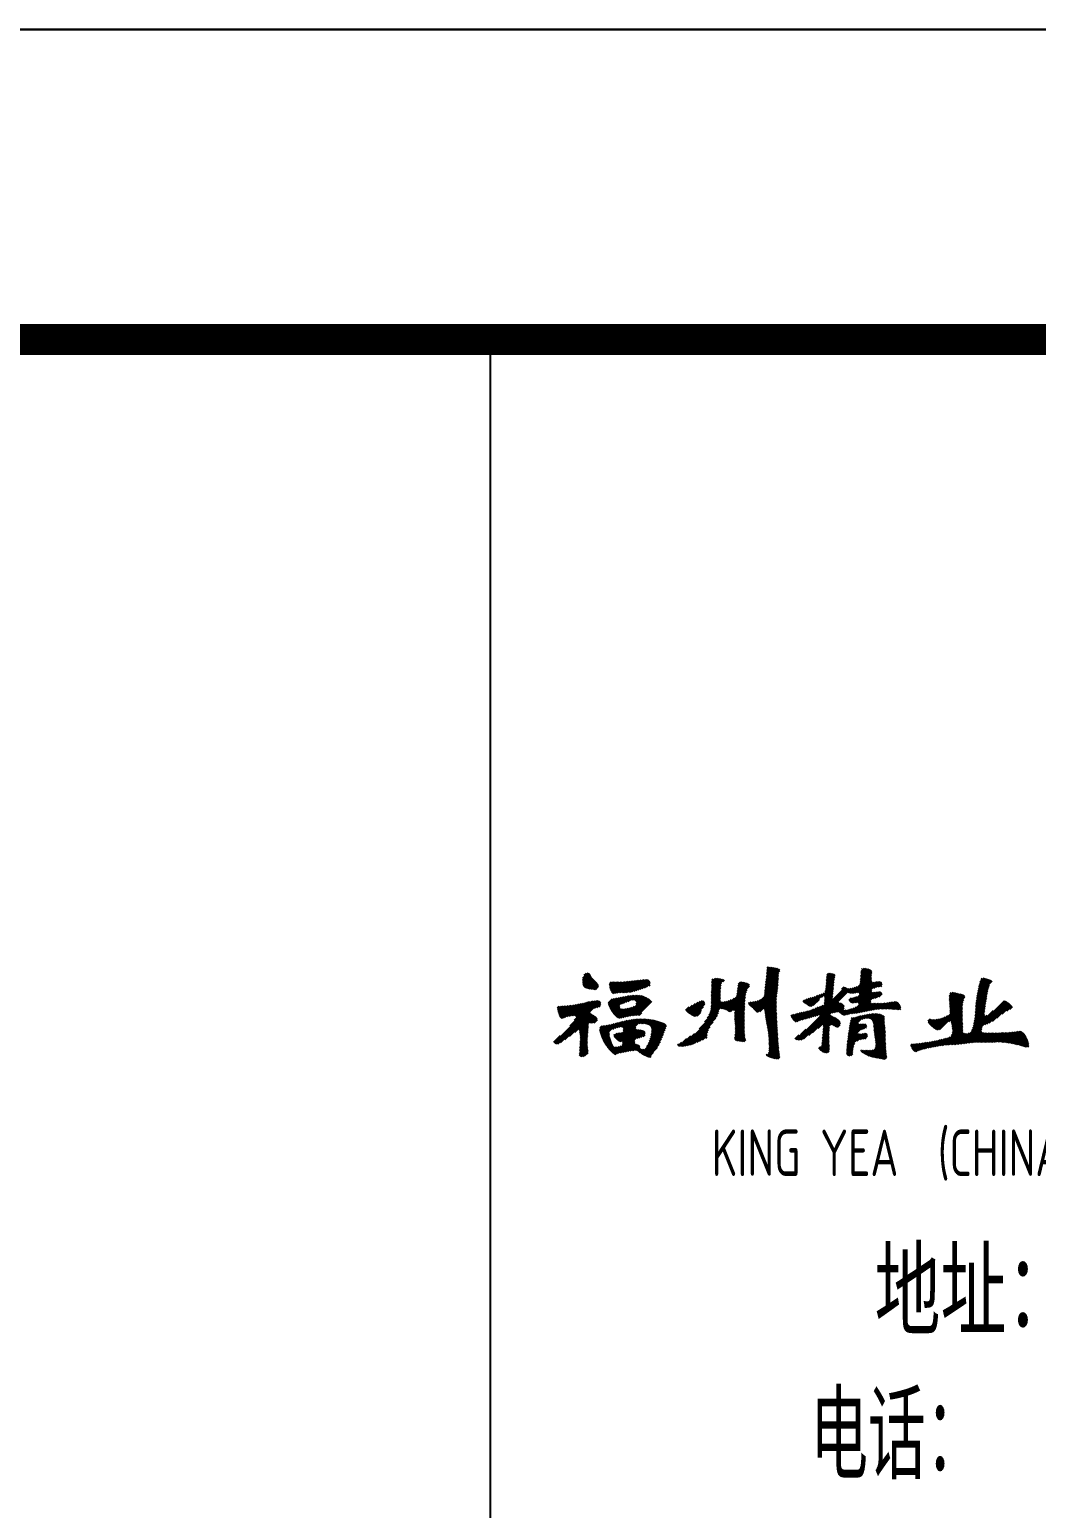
# Model space of a CAD drawing. Extents: x 580289 to 1106878, y -144605 to 78052.
# Drawn here: x 911668 to 914917, y 72339 to 77110 of the extents above; entities that cross this region are included whole.
import ezdxf
from ezdxf.enums import TextEntityAlignment as Align

# ---------------------------------------------------------------- set-up
doc = ezdxf.new("R2010")
doc.units = 0
doc.header["$LTSCALE"] = 100
doc.layers.add('T图框', color=7, linetype='CONTINUOUS')
doc.layers.add('图框', color=254, linetype='CONTINUOUS')
doc.styles.add('HZTXT', font='tssdeng.shx', dxfattribs={"width": 0.7, "bigfont": 'tssdchn.shx'})
doc.styles.add('HZTXT2', font='tssdeng.shx', dxfattribs={"width": 0.7, "bigfont": 'tssdchn.shx'})
doc.styles.add('TK', font='tssdeng.shx', dxfattribs={"width": 0.7, "bigfont": 'tssdchn.shx'})

# ---------------------------------------------------------------- blocks, each defined once
blk = doc.blocks.new('A$C72C84CBD')
at = {"layer": '图框', "color": 0}
for p, q in [((76100, 1000), (76100, 58400)), ((76398.1, 56334.5), (76419.2, 56355.6)), ((76398.2, 56330.1), (76421.7, 56353.6)), ((76398.5, 56325.9), (76423.3, 56350.8)), ((76398.7, 56339.6), (76415.6, 56356.5)), ((76399, 56321.9), (76424.6, 56347.5)), ((76402.5, 56347.9), (76409.5, 56354.9)), ((76986.7, 56308), (77029.4, 56350.6)), ((76987.3, 56313), (77030.2, 56356)), ((76987.9, 56318.1), (77034.2, 56364.4)), ((76988.5, 56323.2), (77033.5, 56368.3)), ((76989.1, 56328.4), (77031.1, 56370.3)), ((76989.8, 56333.5), (77027.8, 56371.5)), ((76990.4, 56338.6), (77024.2, 56372.4)), ((76990.9, 56343.6), (77020.5, 56373.2)), ((76991.5, 56348.6), (77016.7, 56373.9)), ((76991.9, 56353.6), (77012.9, 56374.5)), ((76992.4, 56358.5), (77009, 56375.1)), ((76992.7, 56363.3), (77005, 56375.6)), ((76992.8, 56368), (77000.8, 56376)), ((76993.4, 56373), (76995.8, 56375.4)), ((77184, 56321.2), (77212.5, 56349.7)), ((77184.1, 56325.8), (77211, 56352.7)), ((77184.4, 56330.6), (77207.9, 56354.1)), ((77184.9, 56335.5), (77204.3, 56355)), ((77185.4, 56340.6), (77200.3, 56355.4)), ((77185.9, 56345.5), (77196, 56355.6)), ((77186.7, 56350.8), (77191.4, 56355.5)), ((77266.6, 56291.5), (77330.8, 56355.7)), ((77271.4, 56291.8), (77329.8, 56350.3)), ((77292.9, 56322.3), (77331.1, 56360.5)), ((77293.8, 56327.7), (77330.2, 56364.1)), ((77294.6, 56333), (77328.1, 56366.5)), ((77295.1, 56337.9), (77325.3, 56368.1)), ((77295.4, 56342.8), (77321.9, 56369.3)), ((77295.7, 56347.6), (77318.3, 56370.2)), ((77295.9, 56356.8), (77310.8, 56371.6)), ((77295.9, 56352.2), (77314.6, 56370.9)), ((77296.3, 56361.6), (77306.7, 56372)), ((77298.7, 56368.5), (77300.7, 56370.6)), ((76399.6, 56318.1), (76426.1, 56344.5)), ((76400.6, 56314.5), (76427.9, 56341.9)), ((76402.1, 56311.5), (76430, 56339.5)), ((76404.6, 56309.6), (76432.3, 56337.3)), ((76407.9, 56308.4), (76434.5, 56335)), ((76411.4, 56307.4), (76436.9, 56332.9)), ((76415, 56306.5), (76439.2, 56330.7)), ((76418.7, 56305.7), (76441.6, 56328.6)), ((76422.4, 56304.9), (76443.8, 56326.3)), ((76426.2, 56304.2), (76445.7, 56323.7)), ((76430.1, 56303.7), (76447.3, 56320.9)), ((76434.3, 56303.3), (76448.4, 56317.5)), ((76438.9, 56303.4), (76448.8, 56313.4)), ((76484.6, 56317.8), (76494.8, 56328)), ((76484.9, 56322.6), (76490.3, 56328)), ((76485, 56313.6), (76499.1, 56327.7)), ((76485.7, 56309.9), (76503.4, 56327.6)), ((76486.7, 56306.3), (76507.9, 56327.6)), ((76487.8, 56302.9), (76512.4, 56327.6)), ((76489, 56299.7), (76517, 56327.7)), ((76490.4, 56296.6), (76521.7, 56327.9)), ((76492, 56293.7), (76526.4, 56328.1)), ((76494.1, 56291.3), (76531.2, 56328.4)), ((76497.2, 56289.9), (76536, 56328.8)), ((76503.5, 56291.8), (76540.9, 56329.2)), ((76509, 56292.8), (76545.8, 56329.6)), ((76514, 56293.3), (76550.8, 56330.1)), ((76518.8, 56293.6), (76555.8, 56330.6)), ((76523.5, 56293.7), (76560.8, 56331.1)), ((76528, 56293.8), (76565.9, 56331.7)), ((76532.5, 56293.8), (76571, 56332.3)), ((76537.1, 56293.9), (76576.1, 56332.9)), ((76541.7, 56294), (76581.2, 56333.6)), ((76546.4, 56294.3), (76586.3, 56334.2)), ((76551.6, 56294.9), (76591.4, 56334.8)), ((76557.4, 56296.2), (76596.5, 56335.3)), ((76563.5, 56297.9), (76601.4, 56335.8)), ((76569.9, 56299.8), (76605.9, 56335.7)), ((76576.6, 56302), (76609.7, 56335)), ((76583.3, 56304.2), (76612.6, 56333.5)), ((76590, 56306.4), (76614.6, 56331)), ((76596.7, 56308.6), (76615.7, 56327.6)), ((76603.8, 56311.2), (76615.9, 56323.4)), ((76611.7, 56314.6), (76615, 56317.9)), ((76813.2, 56269.1), (76842.8, 56298.8)), ((76813.3, 56273.7), (76842.9, 56303.3)), ((76813.4, 56278.3), (76843, 56308)), ((76813.5, 56282.9), (76843.4, 56312.8)), ((76813.6, 56287.5), (76844, 56317.9)), ((76813.7, 56292.1), (76846, 56324.4)), ((76813.8, 56296.7), (76852.6, 56335.5)), ((76813.9, 56301.3), (76849.5, 56336.9)), ((76814, 56305.9), (76846, 56337.9)), ((76814.1, 56310.4), (76842.2, 56338.6)), ((76814.2, 56315), (76838.1, 56339)), ((76814.3, 56319.7), (76833.9, 56339.3)), ((76814.5, 56324.3), (76829.5, 56339.3)), ((76814.8, 56329.1), (76824.8, 56339.1)), ((76815.9, 56334.7), (76818.6, 56337.4)), ((76850.3, 56328.7), (76855.5, 56333.9)), ((76855.3, 56239.5), (76935.9, 56320)), ((76858.8, 56238.4), (76935.5, 56315.1)), ((76862, 56237.1), (76928.3, 56303.4)), ((76895.5, 56284.2), (76933.3, 56321.9)), ((76896.3, 56289.4), (76930.2, 56323.3)), ((76896.9, 56294.5), (76926.9, 56324.5)), ((76897.6, 56299.7), (76923.4, 56325.5)), ((76898.2, 56304.8), (76919.8, 56326.3)), ((76898.9, 56309.9), (76916.1, 56327.2)), ((76899.6, 56315.1), (76912.4, 56327.9)), ((76900.4, 56320.5), (76908.4, 56328.4)), ((76948.1, 56242.4), (77028.4, 56322.7)), ((76950.2, 56240.1), (77028, 56317.8)), ((76952.3, 56237.6), (77027.6, 56312.9)), ((76954.2, 56235), (77027.1, 56307.9)), ((76956.3, 56232.7), (77026.5, 56302.9)), ((76984.5, 56283.3), (77028.7, 56327.5)), ((76985.3, 56288.6), (77028.9, 56332.2)), ((76985.6, 56293.4), (77029, 56336.8)), ((76985.9, 56298.1), (77029, 56341.3)), ((76986.3, 56303), (77029.1, 56345.9)), ((77089.5, 56141.3), (77254.9, 56306.7)), ((77093.5, 56140.8), (77259.1, 56306.4)), ((77097.8, 56140.7), (77264.2, 56307)), ((77154.3, 56219.7), (77245.5, 56310.8)), ((77160.3, 56221.1), (77248.5, 56309.3)), ((77162.9, 56219.2), (77251.5, 56307.8)), ((77168.5, 56278.7), (77207.6, 56317.9)), ((77176.9, 56282.6), (77207.5, 56313.3)), ((77178.7, 56280), (77207.3, 56308.6)), ((77178.7, 56271), (77206.3, 56298.6)), ((77178.9, 56275.7), (77206.9, 56303.7)), ((77179.8, 56294.5), (77208, 56322.7)), ((77181.2, 56300.4), (77208.6, 56327.8)), ((77182.2, 56305.9), (77209.4, 56333.1)), ((77183.1, 56311.3), (77210.1, 56338.2)), ((77183.7, 56316.4), (77210.9, 56343.6)), ((77234.3, 56304.1), (77241.6, 56311.4)), ((77254.6, 56293), (77270.2, 56308.6)), ((77258.3, 56292.2), (77276.7, 56310.6)), ((77262.2, 56291.6), (77283, 56312.4)), ((77266.9, 56260.4), (77333.5, 56327)), ((77271.5, 56260.5), (77337.9, 56326.9)), ((77276.5, 56261), (77343.5, 56328)), ((77276.6, 56292.5), (77329.5, 56345.4)), ((77281.6, 56261.6), (77348.9, 56328.9)), ((77282.1, 56293.6), (77329.4, 56340.9)), ((77286.1, 56261.6), (77353.7, 56329.2)), ((77287.1, 56294.1), (77329.6, 56336.6)), ((77288.6, 56259.7), (77330.5, 56301.5)), ((77289.9, 56292.4), (77330.2, 56332.6)), ((77290.4, 56288.4), (77331.3, 56329.3)), ((77336.9, 56307.9), (77358, 56329.1)), ((77343.8, 56310.4), (77361.7, 56328.2)), ((77349.7, 56311.7), (77363.4, 56325.5)), ((77354.7, 56312.3), (77363.8, 56321.4)), ((77360.2, 56313.3), (77363.3, 56316.3)), ((77667.7, 56261.5), (77705.1, 56299)), ((77668.3, 56266.6), (77706.3, 56304.6)), ((77669, 56271.8), (77707.7, 56310.5)), ((77669.8, 56277.1), (77709.9, 56317.3)), ((77670.7, 56282.5), (77719, 56330.8)), ((77671.6, 56287.9), (77716.6, 56332.9)), ((77672.6, 56293.4), (77713.6, 56334.4)), ((77673.7, 56299), (77710.4, 56335.7)), ((77674.9, 56304.7), (77707.1, 56336.9)), ((77676.1, 56310.4), (77703.8, 56338)), ((77677.4, 56316.2), (77700.3, 56339.1)), ((77678.8, 56322.1), (77696.6, 56339.9)), ((77680.5, 56328.2), (77692.6, 56340.4)), ((77682.9, 56335.1), (77687, 56339.2)), ((76306.5, 56130.6), (76443, 56267.2)), ((76309.3, 56129), (76447.7, 56267.4)), ((76312.8, 56128), (76451.8, 56266.9)), ((76317.5, 56128.2), (76454.6, 56265.3)), ((76320.8, 56225.8), (76345.8, 56250.8)), ((76322, 56222.5), (76350.7, 56251.2)), ((76323.2, 56219.2), (76355.8, 56251.8)), ((76324.5, 56216), (76360.8, 56252.4)), ((76326, 56213), (76366, 56253)), ((76328.3, 56210.8), (76371.2, 56253.7)), ((76332.1, 56210.2), (76376.5, 56254.6)), ((76339.2, 56212.8), (76381.9, 56255.5)), ((76347, 56216), (76387.4, 56256.5)), ((76353, 56217.5), (76393, 56257.5)), ((76357.4, 56186.1), (76438.1, 56266.8)), ((76358.5, 56218.5), (76398.6, 56258.7)), ((76363.6, 56219.2), (76404.7, 56260.3)), ((76368.4, 56219.5), (76411.4, 56262.5)), ((76371, 56204.1), (76433.1, 56266.2)), ((76372.7, 56219.3), (76417.3, 56263.9)), ((76376.1, 56218.2), (76422.8, 56264.9)), ((76376.9, 56214.5), (76427.9, 56265.5)), ((76436.2, 56242.4), (76455.8, 56262)), ((76443, 56244.7), (76456.1, 56257.8)), ((76449.9, 56247.1), (76455.7, 56253)), ((76480.7, 56260), (76493.9, 56273.1)), ((76481.1, 56255.8), (76499.2, 56274)), ((76482.3, 56252.5), (76504.6, 56274.8)), ((76483.6, 56249.4), (76510.2, 56275.9)), ((76485, 56246.3), (76516, 56277.3)), ((76486.4, 56243.2), (76521.9, 56278.7)), ((76487.9, 56240.2), (76527.6, 56279.9)), ((76489.4, 56237.2), (76533.1, 56281)), ((76491, 56234.4), (76538.6, 56281.9)), ((76492.8, 56231.6), (76544, 56282.8)), ((76494.6, 56228.9), (76517.5, 56251.9)), ((76522.9, 56257.3), (76549.2, 56283.6)), ((76529.4, 56259.3), (76554.3, 56284.1)), ((76534.3, 56214.8), (76599.5, 56280)), ((76536.4, 56261.8), (76559.2, 56284.6)), ((76540.2, 56216.2), (76602.6, 56278.6)), ((76544, 56264.9), (76564, 56284.9)), ((76545.9, 56217.4), (76605.6, 56277)), ((76551.3, 56218.3), (76608.4, 56275.4)), ((76552, 56268.4), (76568.7, 56285.1)), ((76556.5, 56219.1), (76611.2, 56273.7)), ((76557.6, 56269.5), (76573.2, 56285.1)), ((76561.5, 56219.6), (76614, 56272)), ((76561.9, 56269.3), (76577.6, 56285)), ((76565.5, 56268.4), (76581.8, 56284.7)), ((76566.3, 56219.8), (76616.6, 56270.1)), ((76568.5, 56266.9), (76585.7, 56284.1)), ((76570.6, 56255.6), (76596.3, 56281.3)), ((76570.8, 56264.8), (76589.4, 56283.3)), ((76570.8, 56219.9), (76619, 56268)), ((76572, 56261.4), (76592.9, 56282.4)), ((76575.3, 56219.9), (76620.8, 56265.4)), ((76732.5, 56233.3), (76752, 56252.9)), ((76734.8, 56231.2), (76761.6, 56257.9)), ((76737.3, 56229.2), (76770.3, 56262.2)), ((76739.9, 56227.3), (76778.3, 56265.7)), ((76742.5, 56225.4), (76784.3, 56267.2)), ((76745.1, 56223.5), (76788.2, 56266.6)), ((76747.8, 56221.7), (76790.9, 56264.9)), ((76750.7, 56220.1), (76792.3, 56261.7)), ((76753.7, 56218.7), (76792.1, 56257)), ((76774.2, 56176.3), (76863.2, 56265.3)), ((76791.9, 56198.4), (76857.4, 56264)), ((76800.3, 56211.3), (76852.2, 56263.3)), ((76805.5, 56221.1), (76847.8, 56263.3)), ((76808.8, 56228.8), (76843.9, 56263.9)), ((76810.9, 56235.4), (76842.5, 56267)), ((76812.1, 56241.2), (76842.4, 56271.4)), ((76812.8, 56246.3), (76842.5, 56276)), ((76812.9, 56255.4), (76842.6, 56285.1)), ((76812.9, 56250.9), (76842.6, 56280.6)), ((76813, 56260), (76842.7, 56289.7)), ((76813.1, 56264.5), (76842.8, 56294.2)), ((76844.4, 56242), (76870, 56267.6)), ((76848.2, 56241.3), (76877.7, 56270.8)), ((76851.8, 56240.4), (76887.1, 56275.7)), ((76864.7, 56235.4), (76926, 56296.6)), ((76867.5, 56233.7), (76924.5, 56290.7)), ((76870.6, 56232.3), (76923.4, 56285.1)), ((76874.6, 56231.8), (76922.6, 56279.8)), ((76884.1, 56236.8), (76922.1, 56274.8)), ((76888.7, 56218.9), (76920.7, 56250.9)), ((76888.9, 56223.6), (76920.9, 56255.6)), ((76889.1, 56237.3), (76921.7, 56269.9)), ((76889.1, 56228.3), (76921.1, 56260.3)), ((76889.3, 56233), (76921.4, 56265.1)), ((76933.8, 56259.5), (76935.8, 56261.5)), ((76934.1, 56255.3), (76941.8, 56263)), ((76935.8, 56252.6), (76946.7, 56263.4)), ((76938.1, 56250.4), (76952, 56264.3)), ((76940.8, 56248.6), (76957.9, 56265.7)), ((76943.3, 56246.6), (76964.6, 56267.9)), ((76945.8, 56244.6), (76972.6, 56271.4)), ((76958.8, 56230.7), (77025.9, 56297.7)), ((76962.2, 56229.6), (77025.2, 56292.6)), ((76968.8, 56231.7), (77024.5, 56287.4)), ((76982, 56240.4), (77023.8, 56282.2)), ((76984.9, 56238.9), (77023.4, 56277.3)), ((76985.7, 56235.1), (77023.2, 56272.7)), ((76986.1, 56231.1), (77023.2, 56268.1)), ((76986.7, 56227.1), (77023.1, 56263.6)), ((76987.2, 56223.1), (77023.1, 56259.1)), ((76987.7, 56219.2), (77023.1, 56254.6)), ((77102.8, 56141.2), (77224.6, 56263)), ((77109.3, 56264.4), (77114.7, 56269.8)), ((77110, 56143.9), (77226.4, 56260.3)), ((77111, 56261.7), (77121.9, 56272.6)), ((77113.6, 56259.8), (77128.7, 56274.9)), ((77116.4, 56258.1), (77135.4, 56277.1)), ((77119.2, 56256.4), (77141.5, 56278.7)), ((77121.9, 56254.6), (77148.1, 56280.7)), ((77124.4, 56252.6), (77156.5, 56284.7)), ((77126.9, 56156.3), (77230.2, 56259.6)), ((77127.1, 56250.8), (77163.8, 56287.5)), ((77130.5, 56249.7), (77170.2, 56289.5)), ((77134.9, 56249.6), (77177.7, 56292.4)), ((77134.9, 56213.7), (77174, 56252.8)), ((77141.3, 56215.6), (77203.9, 56278.3)), ((77141.9, 56252.1), (77161.4, 56271.6)), ((77147.8, 56217.6), (77204.6, 56274.4)), ((77177.6, 56256.4), (77204.3, 56283.1)), ((77178.4, 56261.7), (77204.9, 56288.2)), ((77178.6, 56266.3), (77205.7, 56293.4)), ((77203, 56227.9), (77233.8, 56258.7)), ((77208.2, 56228.7), (77236.8, 56257.3)), ((77213.8, 56229.8), (77239.2, 56255.1)), ((77219.4, 56230.8), (77240.9, 56252.4)), ((77257.7, 56269.2), (77264.6, 56276)), ((77259.1, 56266.1), (77269.8, 56276.7)), ((77260.9, 56263.4), (77276.3, 56278.7)), ((77263.4, 56225.5), (77332.4, 56294.4)), ((77263.4, 56261.4), (77282.7, 56280.6)), ((77268.6, 56226.2), (77336.6, 56294.2)), ((77273.7, 56226.7), (77341.6, 56294.7)), ((77278.8, 56227.3), (77346.8, 56295.4)), ((77284, 56228), (77351.8, 56295.9)), ((77289, 56255.5), (77330.6, 56297.1)), ((77289.3, 56228.9), (77327, 56266.6)), ((77294.7, 56229.8), (77327, 56262.1)), ((77300.2, 56230.8), (77328.9, 56259.5)), ((77305.8, 56231.9), (77332.4, 56258.6)), ((77311.5, 56233.1), (77337, 56258.6)), ((77317.2, 56234.4), (77341.6, 56258.8)), ((77323, 56235.6), (77346.2, 56258.9)), ((77328.6, 56236.8), (77350.8, 56259)), ((77334, 56273.6), (77356.6, 56296.2)), ((77334.1, 56237.8), (77355.4, 56259.1)), ((77339.4, 56238.6), (77360.1, 56259.2)), ((77340.1, 56275.3), (77360.5, 56295.6)), ((77344.6, 56239.3), (77364.6, 56259.3)), ((77346.2, 56276.8), (77362.8, 56293.4)), ((77349.6, 56239.9), (77369.3, 56259.5)), ((77353.2, 56279.3), (77363.7, 56289.8)), ((77354.6, 56240.3), (77374.2, 56259.9)), ((77359.3, 56240.6), (77379.2, 56260.4)), ((77364, 56240.7), (77384.3, 56261)), ((77368.5, 56240.8), (77389.6, 56261.9)), ((77373, 56240.7), (77395.1, 56262.9)), ((77377.4, 56240.7), (77400.5, 56263.8)), ((77381.8, 56240.6), (77405.7, 56264.4)), ((77386.2, 56240.4), (77410.3, 56264.6)), ((77390.5, 56240.3), (77414, 56263.8)), ((77394.7, 56240.1), (77416.4, 56261.7)), ((77399, 56239.8), (77418.2, 56259.1)), ((77403.2, 56239.5), (77420.1, 56256.4)), ((77407.3, 56239.2), (77421.9, 56253.7)), ((77411.5, 56238.8), (77423.4, 56250.8)), ((77536.4, 56175.1), (77625.2, 56263.9)), ((77539.4, 56173.7), (77624.1, 56258.4)), ((77542.8, 56172.6), (77623.5, 56253.3)), ((77581.3, 56278.4), (77596.8, 56293.9)), ((77581.3, 56274), (77600.6, 56293.2)), ((77581.4, 56283), (77592.7, 56294.3)), ((77581.4, 56269.6), (77604.2, 56292.4)), ((77581.6, 56265.3), (77607.8, 56291.5)), ((77581.8, 56260.9), (77611.4, 56290.5)), ((77582, 56256.7), (77614.9, 56289.6)), ((77582.3, 56252.5), (77618.5, 56288.7)), ((77582.6, 56248.3), (77622, 56287.7)), ((77582.9, 56289), (77586.9, 56293)), ((77582.9, 56244.2), (77625.5, 56286.7)), ((77583.3, 56240), (77628.8, 56285.5)), ((77583.5, 56226.7), (77627.1, 56270.4)), ((77583.6, 56235.8), (77631, 56283.3)), ((77583.9, 56231.7), (77631.2, 56279)), ((77619.4, 56128), (77758.5, 56267.1)), ((77624.5, 56128.5), (77762.4, 56266.5)), ((77629.6, 56129.1), (77765.5, 56265.1)), ((77664.7, 56222.7), (77697.8, 56255.7)), ((77665.2, 56227.6), (77698.6, 56261.1)), ((77665.6, 56232.5), (77699.5, 56266.4)), ((77665.9, 56237.3), (77700.4, 56271.8)), ((77666.1, 56242), (77701.2, 56277.1)), ((77666.3, 56246.7), (77702.1, 56282.5)), ((77666.7, 56251.6), (77703.1, 56287.9)), ((77667.1, 56256.5), (77704.1, 56293.4)), ((77694.8, 56189.8), (77768.3, 56263.4)), ((77701.9, 56192.5), (77771, 56261.6)), ((77709.7, 56195.8), (77773.6, 56259.7)), ((77719.7, 56201.3), (77776, 56257.6)), ((77734.2, 56211.3), (77778.4, 56255.6)), ((77751.6, 56224.2), (77780.7, 56253.4)), ((77766.7, 56234.8), (77782.9, 56251)), ((76316.6, 56244), (76321.6, 56249)), ((76317, 56239.9), (76326.7, 56249.6)), ((76317.8, 56236.2), (76331.3, 56249.8)), ((76318.7, 56232.6), (76336.1, 56250)), ((76319.7, 56229.2), (76340.9, 56250.3)), ((76326.4, 56132.6), (76423, 56229.2)), ((76340, 56141.7), (76424.4, 56226.1)), ((76354.9, 56152.1), (76427.1, 56224.3)), ((76372.6, 56165.3), (76429.9, 56222.6)), ((76385.5, 56173.8), (76432.7, 56220.9)), ((76387.2, 56170.9), (76435.5, 56219.2)), ((76388.3, 56167.5), (76438.2, 56217.4)), ((76421.2, 56195.9), (76440.7, 56215.5)), ((76425.5, 56195.8), (76442.9, 56213.2)), ((76429.8, 56195.6), (76444.6, 56210.4)), ((76434.6, 56195.9), (76445, 56206.3)), ((76496.5, 56226.4), (76517.4, 56247.2)), ((76498.5, 56223.9), (76518.2, 56243.6)), ((76500.5, 56221.4), (76520.7, 56241.6)), ((76502.6, 56219), (76524.6, 56241)), ((76504.7, 56216.6), (76529, 56240.9)), ((76507.1, 56214.5), (76533.7, 56241.1)), ((76507.1, 56142.7), (76572.5, 56208.1)), ((76509.5, 56140.6), (76577.3, 56208.4)), ((76509.7, 56212.7), (76538.7, 56241.7)), ((76512, 56138.6), (76582, 56208.6)), ((76513, 56211.4), (76544.1, 56242.5)), ((76514.8, 56136.9), (76586.5, 56208.6)), ((76516.9, 56210.8), (76549.9, 56243.8)), ((76518.2, 56135.8), (76591, 56208.6)), ((76520.5, 56183), (76541.1, 56203.7)), ((76522, 56211.5), (76556.2, 56245.7)), ((76524.9, 56182.9), (76546.7, 56204.7)), ((76527.6, 56181.1), (76552.1, 56205.6)), ((76528.3, 56213.2), (76564.7, 56249.7)), ((76529.1, 56178.1), (76557.4, 56206.4)), ((76529.8, 56169.8), (76567.6, 56207.6)), ((76529.8, 56174.3), (76562.5, 56207.1)), ((76580, 56220.1), (76588.5, 56228.6)), ((76580, 56193.1), (76595.4, 56208.5)), ((76585, 56193.7), (76599.7, 56208.3)), ((76589.6, 56193.7), (76603.9, 56208)), ((76593.9, 56193.6), (76608.1, 56207.7)), ((76598, 56193.2), (76612.2, 56207.3)), ((76602, 56192.6), (76616.2, 56206.8)), ((76605.6, 56191.8), (76620.1, 56206.3)), ((76608.9, 56190.6), (76624, 56205.7)), ((76612, 56189.2), (76627.8, 56205)), ((76614.6, 56187.4), (76631.5, 56204.2)), ((76617, 56185.2), (76635.1, 56203.4)), ((76723.1, 56120.7), (76837.5, 56235.1)), ((76728.1, 56121.2), (76835.5, 56228.6)), ((76730.6, 56236), (76741.6, 56247)), ((76733.5, 56122.1), (76832.2, 56220.8)), ((76739.1, 56123.3), (76827, 56211.2)), ((76757.1, 56217.6), (76787.8, 56248.3)), ((76761.3, 56217.3), (76780.8, 56236.7)), ((76766.8, 56218.2), (76778.7, 56230.2)), ((76888.6, 56214.3), (76920.5, 56246.3)), ((76888.7, 56209.9), (76920.4, 56241.6)), ((76888.9, 56205.6), (76920.3, 56237)), ((76889.2, 56201.5), (76920.2, 56232.4)), ((76889.6, 56197.4), (76920.1, 56227.9)), ((76890, 56193.3), (76920, 56223.3)), ((76890.3, 56189.1), (76920, 56218.8)), ((76890.5, 56184.9), (76919.9, 56214.2)), ((76890.7, 56180.6), (76919.9, 56209.7)), ((76890.8, 56176.2), (76919.9, 56205.2)), ((76988.3, 56215.3), (77023.2, 56250.2)), ((76988.9, 56211.4), (77023.2, 56245.7)), ((76989.5, 56207.5), (77023.3, 56241.3)), ((76990.2, 56203.7), (77023.5, 56237)), ((76990.8, 56199.8), (77023.6, 56232.6)), ((76991.5, 56196), (77023.7, 56228.2)), ((76992.2, 56192.2), (77023.9, 56223.9)), ((76992.9, 56188.5), (77024, 56219.6)), ((76993.7, 56184.7), (77024.2, 56215.2)), ((76994.4, 56181), (77024.4, 56210.9)), ((76995.1, 56177.2), (77024.6, 56206.6)), ((77070.4, 56216.6), (77075.8, 56221.9)), ((77071.9, 56213.5), (77081.6, 56223.3)), ((77073.6, 56210.7), (77088.2, 56225.4)), ((77075.4, 56208.1), (77094.4, 56227.1)), ((77077.3, 56205.5), (77100.3, 56228.5)), ((77079.4, 56203.1), (77106.1, 56229.8)), ((77081.7, 56200.9), (77111.8, 56231)), ((77084.5, 56199.2), (77117.8, 56232.5)), ((77089.8, 56200), (77123.8, 56234)), ((77097.4, 56203.2), (77130.1, 56235.9)), ((77104.3, 56205.5), (77136.8, 56238)), ((77110.6, 56207.4), (77144, 56240.7)), ((77116.7, 56208.9), (77151.6, 56243.9)), ((77122.6, 56210.4), (77158.9, 56246.7)), ((77128.7, 56212), (77165.8, 56249.1)), ((77139.6, 56164.6), (77197.5, 56222.4)), ((77157.4, 56177.9), (77199.5, 56219.9)), ((77173.4, 56189.3), (77202.2, 56218.2)), ((77173.9, 56171.8), (77214.3, 56212.3)), ((77174.2, 56176.6), (77211.4, 56213.8)), ((77174.4, 56185.8), (77205.3, 56216.7)), ((77174.4, 56181.4), (77208.4, 56215.3)), ((77196.1, 56189.6), (77217.2, 56210.7)), ((77200.9, 56189.9), (77219.9, 56208.9)), ((77204.2, 56188.7), (77222.5, 56207)), ((77207.2, 56187.2), (77224.9, 56204.9)), ((77223.8, 56230.8), (77241.9, 56248.9)), ((77226.8, 56229.3), (77241.9, 56244.4)), ((77229.3, 56227.3), (77240.6, 56238.6)), ((77231.6, 56225.1), (77243.3, 56236.8)), ((77234.1, 56223.1), (77248.1, 56237.1)), ((77237, 56221.5), (77253.5, 56238)), ((77240.6, 56220.6), (77259.6, 56239.6)), ((77245.4, 56221), (77266.1, 56241.7)), ((77251.9, 56222.9), (77273.3, 56244.3)), ((77257.3, 56170), (77309.2, 56221.9)), ((77258, 56224.5), (77280.8, 56247.3)), ((77258.1, 56175.2), (77303.5, 56220.7)), ((77258.9, 56180.5), (77297.6, 56219.2)), ((77259.7, 56185.9), (77291.6, 56217.7)), ((77260.6, 56191.3), (77285.3, 56216)), ((77261.6, 56196.8), (77279.2, 56214.3)), ((77262.8, 56202.4), (77273.7, 56213.3)), ((77265.5, 56209.6), (77268.2, 56212.3)), ((77299.4, 56207.6), (77314.8, 56222.9)), ((77306.2, 56209.9), (77320.1, 56223.8)), ((77311.6, 56210.8), (77325.3, 56224.5)), ((77316.3, 56211), (77330.3, 56225.1)), ((77320.5, 56210.7), (77335.2, 56225.4)), ((77324.1, 56209.8), (77339.8, 56225.5)), ((77327.1, 56208.3), (77344.2, 56225.5)), ((77329.6, 56206.4), (77348.5, 56225.2)), ((77331.8, 56204), (77352.5, 56224.8)), ((77333.5, 56201.2), (77356.4, 56224.1)), ((77334.9, 56198.2), (77360, 56223.2)), ((77335.9, 56194.7), (77363.2, 56222)), ((77336.7, 56191), (77366.2, 56220.5)), ((77337.3, 56187.1), (77369, 56218.8)), ((77337.6, 56182.9), (77371.3, 56216.6)), ((77337.8, 56178.6), (77371.9, 56212.7)), ((77338.1, 56174.4), (77371.3, 56207.7)), ((77338.4, 56170.3), (77371.1, 56202.9)), ((77415.8, 56238.6), (77424.5, 56247.4)), ((77420.6, 56239), (77424, 56242.3)), ((77512.5, 56200.7), (77519.5, 56207.6)), ((77513.5, 56197.2), (77523.7, 56207.3)), ((77515.1, 56194.2), (77527.6, 56206.8)), ((77516.9, 56191.6), (77531.9, 56206.6)), ((77519, 56189.2), (77536.4, 56206.6)), ((77521.2, 56186.9), (77541.4, 56207.1)), ((77523.5, 56184.8), (77546.9, 56208.2)), ((77525.9, 56182.7), (77553.1, 56209.8)), ((77528.4, 56180.6), (77560, 56212.2)), ((77530.9, 56178.7), (77567.7, 56215.4)), ((77533.6, 56176.8), (77576.1, 56219.3)), ((77548.5, 56173.8), (77623.2, 56248.5)), ((77579.2, 56200), (77623, 56243.8)), ((77585.3, 56201.6), (77622.9, 56239.2)), ((77587.5, 56199.3), (77622.9, 56234.8)), ((77588.2, 56195.6), (77623, 56230.3)), ((77588.8, 56191.7), (77623, 56225.8)), ((77589.5, 56187.9), (77623.1, 56221.4)), ((77590.2, 56184.1), (77623.1, 56217)), ((77590.8, 56180.2), (77623.2, 56212.6)), ((77591.3, 56176.2), (77623.3, 56208.2)), ((77591.6, 56172), (77623.4, 56203.8)), ((77614.4, 56127.5), (77722.9, 56235.9)), ((77653.8, 56171.3), (77703.1, 56220.6)), ((77656.7, 56178.8), (77696.8, 56218.9)), ((77658.6, 56185.1), (77694.5, 56221)), ((77660.1, 56191.1), (77694.1, 56225.1)), ((77661.2, 56196.7), (77694.4, 56229.9)), ((77662.1, 56202.1), (77694.9, 56234.9)), ((77662.9, 56207.4), (77695.5, 56240)), ((77663.6, 56212.6), (77696.2, 56245.2)), ((77664.2, 56217.7), (77697, 56250.4)), ((77775.7, 56239.3), (77784.8, 56248.4)), ((76389, 56163.8), (76416.6, 56191.4)), ((76389.5, 56159.8), (76416.3, 56186.6)), ((76389.9, 56155.7), (76416, 56181.7)), ((76390.1, 56133.5), (76414.3, 56157.7)), ((76390.2, 56151.5), (76415.6, 56176.9)), ((76390.3, 56138.1), (76414.7, 56162.5)), ((76390.4, 56147.2), (76415.3, 56172.1)), ((76390.4, 56142.7), (76415, 56167.3)), ((76453.4, 56174.3), (76465.6, 56186.5)), ((76453.5, 56169.9), (76471, 56187.4)), ((76453.8, 56179.2), (76460.1, 56185.4)), ((76454, 56165.9), (76476.5, 56188.4)), ((76454.9, 56162.3), (76482, 56189.4)), ((76455.9, 56158.8), (76487.6, 56190.6)), ((76457, 56155.5), (76493.4, 56191.8)), ((76458.2, 56152.2), (76499.2, 56193.2)), ((76459.5, 56148.9), (76505.3, 56194.7)), ((76460.8, 56145.8), (76511.5, 56196.5)), ((76462.2, 56142.7), (76484, 56164.5)), ((76463.6, 56139.6), (76483.7, 56159.7)), ((76465.1, 56136.6), (76484.1, 56155.6)), ((76494.9, 56175.4), (76517.7, 56198.2)), ((76498.9, 56152.4), (76509.1, 56162.6)), ((76499.5, 56094.6), (76578.4, 56173.6)), ((76499.9, 56157.9), (76500.9, 56158.9)), ((76500.5, 56149.5), (76514.7, 56163.7)), ((76502, 56178), (76523.8, 56199.8)), ((76502.6, 56147.1), (76519.1, 56163.7)), ((76503, 56093.7), (76582.6, 56173.2)), ((76504.8, 56144.9), (76524.2, 56164.3)), ((76508.6, 56180.1), (76529.7, 56201.2)), ((76510.2, 56096.3), (76586.7, 56172.9)), ((76514.8, 56181.8), (76535.5, 56202.5)), ((76517.2, 56098.9), (76590.6, 56172.3)), ((76523, 56100.2), (76594.1, 56171.3)), ((76523.2, 56136.3), (76569.6, 56182.8)), ((76526.2, 56125.8), (76574.4, 56174.1)), ((76526.6, 56135.3), (76569.4, 56178.1)), ((76527, 56131.2), (76571.1, 56175.2)), ((76573.1, 56145.8), (76597, 56169.7)), ((76579.3, 56147.5), (76598.8, 56167.1)), ((76585.7, 56149.4), (76599.7, 56163.4)), ((76586.7, 56096.6), (76663.7, 56173.6)), ((76589.5, 56094.9), (76661.1, 56166.4)), ((76592.3, 56093.2), (76658.2, 56159.1)), ((76592.8, 56152), (76598.9, 56158.1)), ((76604.6, 56119), (76666.1, 56180.4)), ((76609.8, 56128.6), (76667.8, 56186.6)), ((76613, 56136.3), (76667.2, 56190.6)), ((76615.4, 56143.2), (76664.8, 56192.6)), ((76617.3, 56149.6), (76662, 56194.3)), ((76618.8, 56182.5), (76638.7, 56202.4)), ((76618.8, 56155.6), (76658.9, 56195.7)), ((76619.9, 56161.2), (76655.7, 56197)), ((76620.1, 56179.4), (76642.2, 56201.4)), ((76620.6, 56166.4), (76652.4, 56198.2)), ((76620.9, 56175.6), (76645.6, 56200.4)), ((76620.9, 56171.2), (76649.1, 56199.3)), ((76718.3, 56120.4), (76759.4, 56161.5)), ((76745.2, 56124.8), (76819, 56198.6)), ((76751.9, 56127), (76809.1, 56184.2)), ((76759, 56129.7), (76803.7, 56174.4)), ((76766.7, 56132.8), (76801, 56167.2)), ((76774.9, 56136.6), (76799.7, 56161.4)), ((76783.9, 56141.1), (76799.3, 56156.5)), ((76888.5, 56146.9), (76919.9, 56178.3)), ((76888.8, 56142.7), (76920, 56173.9)), ((76889.2, 56152.1), (76919.9, 56182.8)), ((76889.9, 56157.3), (76919.8, 56187.2)), ((76890.4, 56162.3), (76919.8, 56191.7)), ((76890.7, 56167.1), (76919.8, 56196.2)), ((76890.7, 56140.1), (76920.1, 56169.5)), ((76890.8, 56171.7), (76919.8, 56200.7)), ((76893.8, 56138.7), (76920.3, 56165.2)), ((76897.3, 56137.8), (76920.5, 56160.9)), ((76901.1, 56137.1), (76920.7, 56156.7)), ((76995.8, 56173.4), (77024.8, 56202.4)), ((76996.4, 56169.5), (77025, 56198.1)), ((76996.9, 56165.5), (77025.2, 56193.8)), ((76997.4, 56161.5), (77025.4, 56189.6)), ((76997.9, 56157.5), (77025.7, 56185.3)), ((76998.3, 56153.4), (77025.9, 56181.1)), ((76998.7, 56149.3), (77026.2, 56176.8)), ((76999, 56145.1), (77026.4, 56172.6)), ((76999.3, 56140.9), (77026.7, 56168.4)), ((76999.5, 56136.6), (77026.9, 56164.1)), ((76999.7, 56132.4), (77027.2, 56159.9)), ((76999.8, 56128), (77027.4, 56155.6)), ((77083.4, 56144.3), (77096.2, 56157.1)), ((77086, 56142.3), (77118.5, 56174.8)), ((77171, 56137.5), (77193.1, 56159.6)), ((77171.5, 56142.5), (77193.3, 56164.4)), ((77171.9, 56147.4), (77193.5, 56169.1)), ((77172.3, 56152.3), (77193.7, 56173.7)), ((77172.7, 56157.2), (77193.9, 56178.4)), ((77173.1, 56162.1), (77194.2, 56183.2)), ((77173.5, 56167), (77195.6, 56189.1)), ((77210, 56185.5), (77227, 56202.5)), ((77212.8, 56183.8), (77228.6, 56199.7)), ((77215.7, 56182.3), (77229.2, 56195.8)), ((77219.4, 56181.4), (77228, 56190)), ((77250.5, 56109.2), (77302.3, 56161.1)), ((77250.8, 56114), (77297.2, 56160.5)), ((77251.1, 56118.9), (77292.5, 56160.3)), ((77251.6, 56123.8), (77288.4, 56160.7)), ((77252, 56128.8), (77285.8, 56162.6)), ((77252.6, 56133.8), (77311.1, 56192.3)), ((77253.2, 56138.9), (77306.8, 56192.5)), ((77253.8, 56144), (77302.1, 56192.3)), ((77254.4, 56149.1), (77297.3, 56192)), ((77255.1, 56154.3), (77292.5, 56191.7)), ((77255.8, 56159.5), (77288.8, 56192.5)), ((77256.5, 56164.7), (77287.4, 56195.5)), ((77283.3, 56137.6), (77307.9, 56162.2)), ((77291.5, 56141.3), (77312.4, 56162.2)), ((77297.4, 56174.2), (77313.9, 56190.6)), ((77297.5, 56142.9), (77315.4, 56160.7)), ((77302.7, 56143.6), (77316.9, 56157.7)), ((77304.1, 56176.4), (77314.5, 56186.7)), ((77311.4, 56179.2), (77313.5, 56181.2)), ((77338.9, 56166.2), (77371.3, 56198.6)), ((77339.4, 56162.2), (77371.7, 56194.6)), ((77339.9, 56158.3), (77372.3, 56190.7)), ((77340.5, 56154.4), (77372.9, 56186.8)), ((77341.2, 56150.6), (77373.3, 56182.7)), ((77341.8, 56146.7), (77373.7, 56178.6)), ((77342.5, 56142.9), (77374.1, 56174.5)), ((77343, 56139), (77374.4, 56170.3)), ((77343.6, 56135), (77374.6, 56166.1)), ((77344, 56131), (77374.8, 56161.7)), ((77344.3, 56126.8), (77375, 56157.4)), ((77561.1, 56123.5), (77624, 56186.4)), ((77566.1, 56124.1), (77624.1, 56182.1)), ((77571.1, 56124.5), (77624.3, 56177.7)), ((77576, 56124.9), (77624.5, 56173.4)), ((77580.7, 56125.2), (77624.8, 56169.2)), ((77585.5, 56125.4), (77625.8, 56165.7)), ((77587.9, 56154.8), (77623.9, 56190.8)), ((77590.2, 56125.7), (77627.8, 56163.3)), ((77591, 56162.4), (77623.8, 56195.2)), ((77591.6, 56167.5), (77623.6, 56199.5)), ((77594.9, 56125.9), (77630.9, 56161.9)), ((77599.7, 56126.2), (77634.8, 56161.3)), ((77604.6, 56126.6), (77639.5, 56161.5)), ((77609.5, 56127), (77646, 56163.5)), ((77634.7, 56129.8), (77686.9, 56182)), ((77640, 56130.6), (77685.2, 56175.8)), ((77645.2, 56131.3), (77684.5, 56170.6)), ((77650.3, 56131.9), (77685.7, 56167.4)), ((77655.3, 56132.4), (77688.2, 56165.3)), ((77660.3, 56132.9), (77691.6, 56164.3)), ((77665.1, 56133.3), (77695.6, 56163.7)), ((77669.9, 56133.5), (77699.9, 56163.5)), ((77674.5, 56133.7), (77704.3, 56163.4)), ((77679, 56133.6), (77708.8, 56163.4)), ((77683.3, 56133.5), (77713.3, 56163.4)), ((77687.7, 56133.3), (77717.8, 56163.5)), ((77692, 56133.2), (77722.3, 56163.5)), ((77696.3, 56133.1), (77726.8, 56163.5)), ((77700.8, 56133), (77731.4, 56163.6)), ((77705.4, 56133.2), (77735.9, 56163.7)), ((77710.1, 56133.3), (77740.5, 56163.7)), ((77714.7, 56133.4), (77745.1, 56163.8)), ((77719.3, 56133.6), (77749.7, 56164)), ((77723.9, 56133.7), (77754.3, 56164.1)), ((77728.6, 56133.8), (77759, 56164.2)), ((77733.2, 56134), (77763.6, 56164.4)), ((77737.8, 56134.1), (77768.3, 56164.6)), ((77742.2, 56134), (77773.1, 56164.9)), ((77746.5, 56133.8), (77777.9, 56165.2)), ((77750.7, 56133.6), (77782.8, 56165.6)), ((77754.9, 56133.2), (77787.8, 56166.1)), ((77759, 56132.8), (77792.9, 56166.8)), ((77763, 56132.4), (77798.5, 56167.9)), ((77767, 56131.9), (77804.1, 56169)), ((77771, 56131.3), (77808.8, 56169.1)), ((77774.8, 56130.7), (77812.5, 56168.4)), ((77778.7, 56130.1), (77815.7, 56167.1)), ((77782.5, 56129.4), (77818.4, 56165.3)), ((77786.2, 56128.6), (77820.8, 56163.2)), ((77789.9, 56127.9), (77823, 56160.9)), ((77793.6, 56127.1), (77824.9, 56158.4)), ((77797.3, 56126.2), (77826.7, 56155.6)), ((76304.2, 56132.8), (76326.4, 56155.1)), ((76387.5, 56094.9), (76413.7, 56121.1)), ((76387.7, 56090.6), (76414.2, 56117.1)), ((76388.5, 56100.4), (76413.3, 56125.2)), ((76388.9, 56105.3), (76413.1, 56129.5)), ((76389, 56114.4), (76413.2, 56138.6)), ((76389, 56109.9), (76413.1, 56133.9)), ((76389.1, 56119), (76413.4, 56143.2)), ((76389.3, 56123.7), (76413.7, 56148)), ((76389.8, 56128.6), (76414, 56152.8)), ((76389.8, 56088.2), (76414.6, 56113.1)), ((76393.3, 56087.3), (76415, 56108.9)), ((76466.7, 56133.7), (76484.9, 56151.9)), ((76468.4, 56130.9), (76485.9, 56148.4)), ((76470, 56128.1), (76487, 56145)), ((76471.8, 56125.3), (76488.2, 56141.7)), ((76473.6, 56122.6), (76489.4, 56138.4)), ((76475.4, 56120), (76490.7, 56135.2)), ((76477.3, 56117.4), (76491.9, 56132)), ((76479.3, 56114.8), (76493.2, 56128.8)), ((76481.2, 56112.3), (76494.6, 56125.7)), ((76483.3, 56109.8), (76496, 56122.6)), ((76485.3, 56107.4), (76497.8, 56119.9)), ((76487.5, 56105.1), (76500.7, 56118.3)), ((76489.6, 56102.8), (76504.9, 56118)), ((76491.9, 56100.5), (76509.9, 56118.5)), ((76494.2, 56098.4), (76515.3, 56119.4)), ((76496.7, 56096.4), (76521.5, 56121.1)), ((76528.6, 56101.4), (76566.4, 56139.1)), ((76534.1, 56102.3), (76566.2, 56134.4)), ((76539.6, 56103.3), (76566.7, 56130.4)), ((76545, 56104.3), (76568.6, 56127.8)), ((76550.5, 56105.2), (76572, 56126.7)), ((76555.8, 56106.1), (76575.8, 56126)), ((76561.1, 56106.8), (76579.3, 56125.1)), ((76566.1, 56107.4), (76581.7, 56123)), ((76570.5, 56107.3), (76582.4, 56119.2)), ((76573.9, 56106.2), (76583.1, 56115.4)), ((76576.6, 56104.5), (76585, 56112.8)), ((76579.1, 56102.4), (76587.9, 56111.2)), ((76581.5, 56100.4), (76591.7, 56110.5)), ((76584.1, 56098.4), (76596.3, 56110.6)), ((76595.2, 56091.6), (76655.2, 56151.5)), ((76598.2, 56090), (76651.9, 56143.8)), ((76601.2, 56088.6), (76648.3, 56135.7)), ((76604.3, 56087.2), (76644.1, 56127)), ((76607.4, 56085.9), (76638.8, 56117.2)), ((76704.4, 56124.4), (76707.8, 56127.8)), ((76706.1, 56121.7), (76717.5, 56133)), ((76709.7, 56120.8), (76733.8, 56144.9)), ((76713.9, 56120.4), (76746.8, 56153.4)), ((76793.7, 56146.4), (76798.6, 56151.3)), ((76905, 56136.5), (76921.1, 56152.6)), ((76909, 56136), (76921.8, 56148.7)), ((76913, 56135.5), (76922.7, 56145.2)), ((76917.3, 56135.3), (76923.6, 56141.6)), ((76992.3, 56089.1), (77029.4, 56126.2)), ((76995.4, 56087.6), (77029.7, 56122)), ((76997.9, 56099.1), (77029.1, 56130.3)), ((76998.5, 56086.3), (77030.1, 56117.9)), ((76999.6, 56105.4), (77028.8, 56134.5)), ((76999.9, 56123.6), (77027.7, 56151.4)), ((76999.9, 56110.2), (77028.5, 56138.7)), ((77000, 56119.2), (77028, 56147.2)), ((77000, 56114.7), (77028.2, 56142.9)), ((77001.8, 56085.1), (77030.5, 56113.7)), ((77005.1, 56083.9), (77030.8, 56109.6)), ((77159.6, 56112.6), (77166.1, 56119.2)), ((77161.5, 56110.1), (77192.7, 56141.3)), ((77163.8, 56107.9), (77192.9, 56137)), ((77166.3, 56105.9), (77193.2, 56132.8)), ((77168.9, 56104), (77193.4, 56128.5)), ((77169.2, 56122.2), (77192.6, 56145.7)), ((77170, 56127.5), (77192.7, 56150.3)), ((77170.5, 56132.6), (77192.9, 56155)), ((77171.7, 56102.3), (77193.6, 56124.2)), ((77174.7, 56100.8), (77193.8, 56119.9)), ((77178, 56099.6), (77193.9, 56115.6)), ((77181.9, 56099), (77193.7, 56110.9)), ((77250.1, 56099.9), (77272.9, 56122.7)), ((77250.2, 56104.5), (77275.3, 56129.6)), ((77250.4, 56095.7), (77271.4, 56116.7)), ((77251.4, 56092.2), (77270.3, 56111.1)), ((77295.5, 56104.8), (77298.5, 56107.9)), ((77297.5, 56102.4), (77303, 56107.9)), ((77300, 56100.4), (77307.2, 56107.6)), ((77308.1, 56144.4), (77317.1, 56153.4)), ((77317.3, 56090.7), (77334.8, 56108.2)), ((77320.4, 56089.4), (77375.2, 56144.1)), ((77323.8, 56088.2), (77375.2, 56139.7)), ((77327.2, 56087.1), (77375.2, 56135.2)), ((77330.6, 56086.1), (77375.3, 56130.8)), ((77334.2, 56085.2), (77375.4, 56126.5)), ((77337.9, 56084.4), (77375.6, 56122.1)), ((77341.6, 56083.7), (77375.8, 56117.9)), ((77342.2, 56115.7), (77375.1, 56148.6)), ((77344.1, 56122.1), (77375.1, 56153)), ((77345.5, 56083), (77376.1, 56113.7)), ((77349.4, 56082.5), (77376.4, 56109.5)), ((77456.6, 56122.3), (77461.7, 56127.4)), ((77457.9, 56119.1), (77466.4, 56127.7)), ((77459.3, 56116), (77471.2, 56128)), ((77460.8, 56113.1), (77476.2, 56128.4)), ((77462.4, 56110.2), (77481.2, 56128.9)), ((77464.2, 56107.5), (77486.3, 56129.6)), ((77466.3, 56105), (77491.5, 56130.3)), ((77468.9, 56103.2), (77496.8, 56131.1)), ((77473.6, 56103.3), (77502.1, 56131.9)), ((77480.8, 56106.1), (77507.5, 56132.8)), ((77487.7, 56108.5), (77512.9, 56133.7)), ((77494.1, 56110.4), (77518.4, 56134.7)), ((77500.3, 56112.1), (77523.9, 56135.7)), ((77506.2, 56113.5), (77529.4, 56136.8)), ((77512, 56114.9), (77535, 56137.9)), ((77517.8, 56116.1), (77540.6, 56139)), ((77523.5, 56117.3), (77546.3, 56140.2)), ((77529.1, 56118.5), (77552, 56141.4)), ((77534.6, 56119.5), (77557.8, 56142.7)), ((77540.1, 56120.5), (77563.7, 56144.1)), ((77545.5, 56121.4), (77569.8, 56145.7)), ((77550.8, 56122.2), (77576.2, 56147.6)), ((77556, 56122.9), (77583.8, 56150.7)), ((77800.9, 56125.3), (77828.3, 56152.8)), ((77804.5, 56124.4), (77829.8, 56149.8)), ((77808, 56123.5), (77831.3, 56146.8)), ((77811.5, 56122.5), (77832.6, 56143.6)), ((77815, 56121.5), (77833.9, 56140.4)), ((77818.5, 56120.5), (77835.1, 56137.1)), ((77822, 56119.5), (77836.2, 56133.7)), ((77825.6, 56118.6), (77837, 56130)), ((77829.4, 56118), (77837.6, 56126.1)), ((77833.9, 56117.9), (77837.3, 56121.4)), ((76398, 56087.5), (76415.3, 56104.7)), ((76403.9, 56088.9), (76415.1, 56100)), ((76610.8, 56084.8), (76626.7, 56100.6)), ((76615.2, 56084.6), (76618.7, 56088.1)), ((76990.3, 56091.6), (76992.8, 56094)), ((77008.5, 56082.8), (77031.3, 56105.6)), ((77012, 56081.8), (77031.9, 56101.7)), ((77015.6, 56080.9), (77032.5, 56097.8)), ((77019.3, 56080.1), (77033.1, 56094)), ((77023.2, 56079.6), (77033.7, 56090)), ((77027.7, 56079.5), (77033.9, 56085.7)), ((77187.2, 56099.9), (77192.7, 56105.3)), ((77253.6, 56089.9), (77269.7, 56106.1)), ((77257.5, 56089.3), (77269.6, 56101.4)), ((77263, 56090.3), (77269.3, 56096.7)), ((77302.7, 56098.6), (77311.4, 56107.3)), ((77305.4, 56096.9), (77315.7, 56107.2)), ((77308.3, 56095.2), (77320.1, 56107)), ((77311.2, 56093.6), (77324.5, 56107)), ((77314.2, 56092.1), (77329.1, 56107.1)), ((77353.2, 56081.8), (77376.8, 56105.4)), ((77356.9, 56081), (77377.3, 56101.3)), ((77360.5, 56080.1), (77377.8, 56097.3)), ((77364.1, 56079.2), (77378.3, 56093.4)), ((77367.8, 56078.4), (77378.9, 56089.5)), ((77371.9, 56078), (77379.2, 56085.3))]:
    blk.add_line(p, q, dxfattribs=at)
for points in [[(0, 0), (0, 59400), (84100, 59400), (84100, 0)], [(0, 0), (84100, 0), (84100, 59400), (0, 59400)]]:
    blk.add_lwpolyline(points, close=True, dxfattribs=at)
at = {"layer": '图框', "color": 0, "const_width": 100}
blk.add_lwpolyline([(2500, 1000), (83100, 1000), (83100, 58400), (2500, 58400)], close=True, dxfattribs=at)
at = {"layer": '图框', "color": 0, "style": 'HZTXT', "width": 0.7}
blk.add_text('KING YEA  (CHINA FUZHOU ) ENGINEERING DESIGN CONSULTANTS ,LTD', height=150, dxfattribs=at).set_placement((76814.2, 55701.3))
at = {"layer": '图框', "color": 0}
for s, style, width, p in [('地址：福州市五一北路171号新都会花园广场6F', 'HZTXT2', 0.8, (79590.3, 55340.8)), ('电话：', 'TK', 0.7, (77411.4, 54876.9))]:
    blk.add_text(s, height=280, dxfattribs=dict(at, style=style, width=width)).set_placement(p, align=Align.MIDDLE)
blk = doc.blocks.new('图框')
at = {"layer": 'T图框', "color": 4}
blk.add_blockref('A$C72C84CBD', (602717, 102743.5), dxfattribs=at)

msp = doc.modelspace()

# ---------------------------------------------------------------- block references
at = {"layer": 'T图框'}
msp.add_blockref('图框', (234338.3, -85033.1), dxfattribs=at)

doc.saveas('drawing.dxf')
